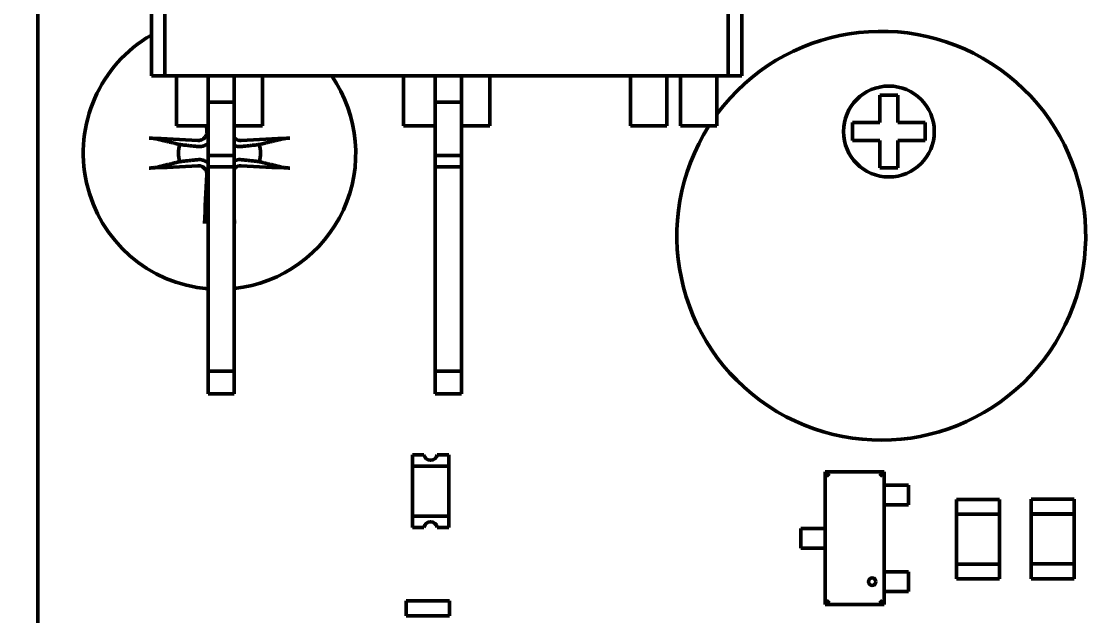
# Model space of a CAD drawing. Header units: millimetres. Extents: x -86 to 841, y -58 to 594.
# Drawn here: x 390.05 to 413.49, y 297.44 to 310.52 of the extents above; entities that cross this region are included whole.
import ezdxf

# ---------------------------------------------------------------- set-up
doc = ezdxf.new("R2010")
doc.units = ezdxf.units.MM
doc.layers.add('Dimension (ISO)', color=7, linetype='Continuous', lineweight=25)
doc.layers.add('Visible (ISO)', color=7, linetype='Continuous', lineweight=50)
doc.styles.add('Note Text (ISO)', font='tahoma.ttf')
doc.dimstyles.new('Default (ISO)', dxfattribs={"dimtxt": 3.5, "dimasz": 2.5, "dimexe": 3.175, "dimexo": 0, "dimgap": 0.762, "dimtad": 1, "dimrnd": 1e-08, "dimtxsty": 'Note Text (ISO)', "dimcen": 0.09, "dimdle": 10, "dimclrd": 256, "dimclre": 256, "dimclrt": 256, "dimadec": 0, "dimazin": 0, "dimtfac": 1.001486, "dimtmove": 0, "dimatfit": 3, "dimfxl": 1, "dimtolj": 1, "dimtzin": 0, "dimlwd": -1, "dimlwe": -1, "dimarcsym": 0})

# ---------------------------------------------------------------- blocks, each defined once
blk = doc.blocks.new('*D15')
at = {"layer": 'Defpoints', "color": 0, "transparency": 16777216}
for p in [(403.259, 321.832), (351.586, 205.621), (382.416, 205.621)]:
    blk.add_point(p, dxfattribs=at)
at = {"layer": 'Dimension (ISO)', "transparency": 16777216}
for p, q in [((403.259, 321.832), (348.411, 321.832)), ((351.586, 319.332), (351.586, 208.121)), ((382.416, 205.621), (348.411, 205.621))]:
    blk.add_line(p, q, dxfattribs=at)
for points in [[(351.169, 319.332), (352.003, 319.332), (351.586, 321.832)], [(351.169, 208.121), (352.003, 208.121), (351.586, 205.621)]]:
    blk.add_solid(points, dxfattribs=at)
at = {"layer": 'Dimension (ISO)', "transparency": 16777216, "insert": (346.381, 257.888), "char_height": 3.5, "attachment_point": 1, "rotation": 90, "style": 'Note Text (ISO)'}
blk.add_mtext('\\A1;116,21', dxfattribs=at)

msp = doc.modelspace()

# ---------------------------------------------------------------- linework, layer by layer
at = {"layer": 'Visible (ISO)'}
for p, q in [((393.216, 309.321), (393.216, 314.621)), ((405.616, 309.321), (405.616, 314.621)), ((392.916, 312.321), (392.916, 309.321)), ((405.916, 312.321), (405.916, 309.321)), ((390.416, 230.41), (390.416, 311.621)), ((393.216, 309.321), (392.916, 309.321)), ((393.216, 309.321), (405.616, 309.321)), ((393.466, 308.221), (393.466, 309.321)), ((394.166, 308.939), (394.166, 309.321)), ((394.741, 308.939), (394.741, 309.321)), ((395.366, 308.221), (395.366, 309.321)), ((398.466, 308.221), (398.466, 309.321)), ((399.166, 308.939), (399.166, 309.321)), ((399.741, 308.939), (399.741, 309.321)), ((400.366, 308.221), (400.366, 309.321)), ((403.466, 308.221), (403.466, 309.321)), ((404.266, 308.221), (404.266, 309.321)), ((404.566, 308.221), (404.566, 309.321)), ((405.366, 308.221), (405.366, 309.321)), ((405.616, 309.321), (405.916, 309.321)), ((394.166, 308.939), (394.166, 308.804)), ((394.741, 308.939), (394.741, 308.804)), ((399.166, 308.939), (399.166, 308.804)), ((399.741, 308.939), (399.741, 308.804)), ((408.952, 308.896), (408.952, 308.296)), ((409.352, 308.896), (408.952, 308.896)), ((409.352, 308.296), (409.352, 308.896)), ((394.166, 308.769), (394.166, 308.804)), ((394.166, 308.769), (394.166, 308.74)), ((394.166, 307.571), (394.166, 308.74)), ((394.741, 308.74), (394.166, 308.74)), ((394.741, 308.769), (394.741, 308.804)), ((394.741, 308.769), (394.741, 308.74)), ((394.741, 307.571), (394.741, 308.74)), ((399.166, 308.769), (399.166, 308.804)), ((399.166, 308.769), (399.166, 308.74)), ((399.166, 307.571), (399.166, 308.74)), ((399.741, 308.74), (399.166, 308.74)), ((399.741, 308.769), (399.741, 308.804)), ((399.741, 308.769), (399.741, 308.74)), ((399.741, 307.571), (399.741, 308.74)), ((394.166, 308.221), (393.466, 308.221)), ((395.366, 308.221), (394.741, 308.221)), ((399.166, 308.221), (398.466, 308.221)), ((400.366, 308.221), (399.741, 308.221)), ((404.266, 308.221), (403.466, 308.221)), ((405.366, 308.221), (404.566, 308.221)), ((408.352, 308.296), (408.352, 307.896)), ((408.952, 308.296), (408.352, 308.296)), ((409.952, 308.296), (409.352, 308.296)), ((409.952, 307.896), (409.952, 308.296)), ((408.352, 307.896), (408.952, 307.896)), ((408.952, 307.896), (408.952, 307.296)), ((409.352, 307.896), (409.952, 307.896)), ((409.352, 307.296), (409.352, 307.896)), ((394.741, 307.571), (394.166, 307.571)), ((394.166, 307.321), (394.166, 307.571)), ((394.741, 307.321), (394.741, 307.571)), ((399.741, 307.571), (399.166, 307.571)), ((399.166, 307.321), (399.166, 307.571)), ((399.741, 307.321), (399.741, 307.571)), ((394.741, 307.321), (394.166, 307.321)), ((394.166, 302.821), (394.166, 307.321)), ((394.741, 302.821), (394.741, 307.321)), ((399.741, 307.321), (399.166, 307.321)), ((399.166, 302.821), (399.166, 307.321)), ((399.741, 302.821), (399.741, 307.321)), ((408.952, 307.296), (409.352, 307.296)), ((394.741, 302.821), (394.166, 302.821)), ((394.166, 302.321), (394.166, 302.821)), ((394.741, 302.321), (394.741, 302.821)), ((399.741, 302.821), (399.166, 302.821)), ((399.166, 302.321), (399.166, 302.821)), ((399.741, 302.321), (399.741, 302.821)), ((394.741, 302.321), (394.166, 302.321)), ((399.741, 302.321), (399.166, 302.321)), ((398.916, 300.98), (398.662, 300.98)), ((398.662, 300.98), (398.662, 300.73)), ((399.462, 300.98), (399.208, 300.98)), ((399.462, 300.73), (399.462, 300.98)), ((398.662, 300.692), (398.662, 300.73)), ((398.662, 300.73), (399.462, 300.73)), ((398.662, 300.692), (398.662, 300.593)), ((399.462, 300.692), (399.462, 300.73)), ((399.462, 300.692), (399.462, 300.593)), ((398.662, 299.767), (398.662, 300.593)), ((399.462, 299.767), (399.462, 300.593)), ((409.046, 300.6), (407.746, 300.6)), ((407.746, 300.6), (407.746, 297.68)), ((407.746, 300.6), (407.808, 300.539)), ((407.84, 300.506), (407.808, 300.539)), ((408.953, 300.506), (408.985, 300.539)), ((409.046, 300.6), (408.985, 300.539)), ((409.046, 300.6), (409.046, 297.68)), ((409.17, 300.312), (409.046, 300.312)), ((409.046, 300.312), (409.046, 299.877)), ((409.17, 300.312), (409.277, 300.312)), ((409.318, 300.312), (409.277, 300.312)), ((409.424, 300.312), (409.318, 300.312)), ((409.581, 300.312), (409.424, 300.312)), ((409.581, 300.312), (409.581, 299.877)), ((410.639, 299.673), (410.639, 299.996)), ((410.639, 299.996), (411.588, 299.996)), ((411.588, 299.996), (411.588, 299.673)), ((412.281, 299.676), (412.281, 300)), ((412.281, 300), (413.23, 300)), ((413.23, 300), (413.23, 299.676)), ((398.662, 299.767), (398.662, 299.667)), ((399.462, 299.767), (399.462, 299.667)), ((409.17, 299.877), (409.046, 299.877)), ((409.17, 299.877), (409.277, 299.877)), ((409.318, 299.877), (409.277, 299.877)), ((409.424, 299.877), (409.318, 299.877)), ((409.581, 299.877), (409.424, 299.877)), ((398.662, 299.63), (398.662, 299.667)), ((399.462, 299.63), (398.662, 299.63)), ((398.662, 299.63), (398.662, 299.38)), ((399.462, 299.63), (399.462, 299.667)), ((399.462, 299.38), (399.462, 299.63)), ((411.588, 299.673), (410.639, 299.673)), ((410.639, 298.573), (410.639, 299.671)), ((410.639, 299.671), (411.588, 299.671)), ((411.588, 299.671), (411.588, 298.573)), ((413.23, 299.676), (412.281, 299.676)), ((412.281, 298.576), (412.281, 299.675)), ((412.281, 299.675), (413.23, 299.675)), ((413.23, 299.675), (413.23, 298.576)), ((398.662, 299.38), (398.916, 299.38)), ((399.208, 299.38), (399.462, 299.38)), ((407.368, 299.357), (407.211, 299.357)), ((407.211, 299.357), (407.211, 298.922)), ((407.368, 299.357), (407.475, 299.357)), ((407.475, 299.357), (407.516, 299.357)), ((407.622, 299.357), (407.516, 299.357)), ((407.746, 299.357), (407.622, 299.357)), ((407.746, 299.357), (407.746, 298.922)), ((407.368, 298.922), (407.211, 298.922)), ((407.368, 298.922), (407.475, 298.922)), ((407.475, 298.922), (407.516, 298.922)), ((407.622, 298.922), (407.516, 298.922)), ((407.746, 298.922), (407.622, 298.922)), ((411.588, 298.573), (410.639, 298.573)), ((410.639, 298.248), (410.639, 298.572)), ((410.639, 298.572), (411.588, 298.572)), ((411.588, 298.572), (411.588, 298.248)), ((413.23, 298.576), (412.281, 298.576)), ((412.281, 298.251), (412.281, 298.575)), ((412.281, 298.575), (413.23, 298.575)), ((413.23, 298.575), (413.23, 298.251)), ((409.17, 298.402), (409.046, 298.402)), ((409.046, 298.402), (409.046, 297.967)), ((409.17, 298.402), (409.277, 298.402)), ((409.318, 298.402), (409.277, 298.402)), ((409.424, 298.402), (409.318, 298.402)), ((409.581, 298.402), (409.424, 298.402)), ((409.581, 298.402), (409.581, 297.967)), ((411.588, 298.248), (410.639, 298.248)), ((413.23, 298.251), (412.281, 298.251)), ((409.17, 297.967), (409.046, 297.967)), ((409.17, 297.967), (409.277, 297.967)), ((409.318, 297.967), (409.277, 297.967)), ((409.424, 297.967), (409.318, 297.967)), ((409.581, 297.967), (409.424, 297.967)), ((398.529, 297.436), (398.529, 297.76)), ((398.529, 297.76), (399.478, 297.76)), ((399.478, 297.76), (399.478, 297.436)), ((407.746, 297.68), (407.808, 297.741)), ((409.046, 297.68), (407.746, 297.68)), ((407.808, 297.741), (407.84, 297.774)), ((408.953, 297.774), (408.985, 297.741)), ((409.046, 297.68), (408.985, 297.741)), ((399.478, 297.436), (398.529, 297.436))]:
    msp.add_line(p, q, dxfattribs=at)
for centre, radius in [((409.152, 308.096), 1), ((408.786, 298.185), 0.0812)]:
    msp.add_circle(centre, radius, dxfattribs=at)
for centre, radius, start, end in [((408.985, 305.801), 4.5, 147.4751, 143.5356), ((394.416, 307.621), 3, 120, 265.2198), ((394.416, 307.621), 3, 276.2192, 34.5181), ((394.416, 307.621), 0.902, 167.8798, 192.1202), ((394.416, 307.621), 0.902, 347.8798, 12.1202), ((399.062, 301.005), 0.148, 189.725, 350.275), ((399.062, 299.355), 0.148, 9.725, 170.275)]:
    msp.add_arc(centre, radius, start, end, dxfattribs=at)
for centre, major_axis, start_param, end_param in [((394.62, 307.634), (0.336, -5.195), 4.593556, 4.617896), ((394.403, 307.417), (-5.195, 0.336), 4.806882, 5.018311), ((394.429, 307.417), (-5.195, -0.336), 4.406467, 4.617896), ((394.403, 307.824), (5.195, 0.336), 4.406467, 4.617896), ((394.429, 307.824), (5.195, -0.336), 4.806882, 5.018311), ((394.62, 307.607), (-0.336, -5.195), 4.806882, 5.018311), ((394.212, 307.607), (-0.336, 5.195), 4.406467, 4.429041)]:
    msp.add_ellipse(centre, major_axis=major_axis, ratio=0.087156, start_param=start_param, end_param=end_param, dxfattribs=at)
for points, knots in [([(392.866, 307.95), (392.88, 307.949), (392.896, 307.949), (392.927, 307.947), (392.947, 307.945), (392.979, 307.942), (392.996, 307.94), (393.018, 307.936), (393.028, 307.934), (393.034, 307.933)], [0.01685823, 0.01685823, 0.01685823, 0.01685823, 0.02095884, 0.02095884, 0.0262115, 0.0262115, 0.03140979, 0.03140979, 0.03562467, 0.03562467, 0.03562467, 0.03562467]), ([(394.137, 308.095), (394.138, 308.072), (394.135, 308.047), (394.119, 308.001), (394.107, 307.979), (394.076, 307.945), (394.056, 307.929), (394.013, 307.908), (393.988, 307.901), (393.958, 307.899), (393.95, 307.899), (393.942, 307.899)], [0, 0, 0, 0, 0.00692285, 0.00692285, 0.0138457, 0.0138457, 0.02075693, 0.02075693, 0.02766816, 0.02766816, 0.03000447, 0.03000447, 0.03000447, 0.03000447]), ([(394.89, 307.899), (394.867, 307.898), (394.842, 307.901), (394.796, 307.917), (394.775, 307.93), (394.752, 307.95), (394.746, 307.956), (394.741, 307.962)], [0, 0, 0, 0, 0.00692285, 0.00692285, 0.0138457, 0.0138457, 0.01611799, 0.01611799, 0.01611799, 0.01611799]), ([(395.798, 307.933), (395.804, 307.934), (395.814, 307.936), (395.836, 307.94), (395.853, 307.942), (395.885, 307.945), (395.905, 307.947), (395.936, 307.949), (395.952, 307.949), (395.966, 307.95)], [0.04788997, 0.04788997, 0.04788997, 0.04788997, 0.05210485, 0.05210485, 0.05730314, 0.05730314, 0.0625558, 0.0625558, 0.06665641, 0.06665641, 0.06665641, 0.06665641]), ([(394.166, 307.835), (394.152, 307.824), (394.137, 307.813), (394.098, 307.791), (394.074, 307.781), (394.014, 307.765), (393.972, 307.761), (393.933, 307.766)], [0.16753296, 0.16753296, 0.16753296, 0.16753296, 0.17276323, 0.17276323, 0.18043959, 0.18043959, 0.19286212, 0.19286212, 0.19286212, 0.19286212]), ([(394.899, 307.766), (394.86, 307.761), (394.818, 307.765), (394.768, 307.779), (394.755, 307.783), (394.741, 307.789)], [0.13731162, 0.13731162, 0.13731162, 0.13731162, 0.14973415, 0.14973415, 0.15411148, 0.15411148, 0.15411148, 0.15411148]), ([(393.933, 307.476), (393.972, 307.48), (394.014, 307.476), (394.074, 307.46), (394.098, 307.45), (394.137, 307.428), (394.152, 307.417), (394.166, 307.406)], [0.13731162, 0.13731162, 0.13731162, 0.13731162, 0.14973415, 0.14973415, 0.15741051, 0.15741051, 0.16264078, 0.16264078, 0.16264078, 0.16264078]), ([(394.741, 307.452), (394.755, 307.458), (394.768, 307.463), (394.818, 307.476), (394.86, 307.48), (394.899, 307.476)], [0.17606226, 0.17606226, 0.17606226, 0.17606226, 0.18043959, 0.18043959, 0.19286212, 0.19286212, 0.19286212, 0.19286212]), ([(393.034, 307.308), (393.028, 307.307), (393.018, 307.305), (392.996, 307.302), (392.979, 307.3), (392.947, 307.296), (392.927, 307.295), (392.896, 307.293), (392.88, 307.292), (392.866, 307.291)], [0.04788997, 0.04788997, 0.04788997, 0.04788997, 0.05210485, 0.05210485, 0.05730314, 0.05730314, 0.0625558, 0.0625558, 0.06665641, 0.06665641, 0.06665641, 0.06665641]), ([(393.942, 307.342), (393.965, 307.343), (393.99, 307.34), (394.036, 307.324), (394.057, 307.311), (394.092, 307.281), (394.107, 307.261), (394.129, 307.217), (394.135, 307.193), (394.138, 307.162), (394.138, 307.154), (394.137, 307.146)], [0, 0, 0, 0, 0.00692285, 0.00692285, 0.0138457, 0.0138457, 0.02075693, 0.02075693, 0.02766816, 0.02766816, 0.03000447, 0.03000447, 0.03000447, 0.03000447]), ([(394.741, 307.28), (394.756, 307.297), (394.776, 307.312), (394.819, 307.334), (394.844, 307.34), (394.874, 307.342), (394.882, 307.342), (394.89, 307.342)], [0.01388736, 0.01388736, 0.01388736, 0.01388736, 0.02075693, 0.02075693, 0.02766816, 0.02766816, 0.03000447, 0.03000447, 0.03000447, 0.03000447]), ([(395.966, 307.291), (395.952, 307.292), (395.936, 307.293), (395.905, 307.295), (395.885, 307.296), (395.853, 307.3), (395.836, 307.302), (395.814, 307.305), (395.804, 307.307), (395.798, 307.308)], [0.01685823, 0.01685823, 0.01685823, 0.01685823, 0.02095884, 0.02095884, 0.0262115, 0.0262115, 0.03140979, 0.03140979, 0.03562467, 0.03562467, 0.03562467, 0.03562467]), ([(394.087, 306.071), (394.087, 306.085), (394.088, 306.1), (394.09, 306.131), (394.092, 306.152), (394.095, 306.184), (394.097, 306.201), (394.1, 306.223), (394.102, 306.232), (394.104, 306.239)], [0.01685823, 0.01685823, 0.01685823, 0.01685823, 0.02095884, 0.02095884, 0.0262115, 0.0262115, 0.03140979, 0.03140979, 0.03562467, 0.03562467, 0.03562467, 0.03562467]), ([(394.741, 306.142), (394.742, 306.133), (394.742, 306.123), (394.744, 306.1), (394.745, 306.085), (394.745, 306.071)], [0.0598597, 0.0598597, 0.0598597, 0.0598597, 0.0625558, 0.0625558, 0.066656407, 0.066656407, 0.066656407, 0.066656407])]:
    msp.add_open_spline(points, degree=3, knots=knots, dxfattribs=at)
for points, weights in [([(393.534, 307.81), (393.34, 307.858), (393.034, 307.933)], [1, 1.02752923649, 1.00410486201]), ([(395.798, 307.933), (395.492, 307.858), (395.297, 307.81)], [1.00410486313, 1.02752924454, 1]), ([(393.933, 307.766), (393.79, 307.781), (393.534, 307.81)], [1.67338373673, 1.35043058172, 1]), ([(395.297, 307.81), (395.041, 307.781), (394.899, 307.766)], [1, 1.35043058172, 1.67338373673]), ([(393.534, 307.431), (393.79, 307.46), (393.933, 307.476)], [1, 1.35043058172, 1.67338373673]), ([(394.899, 307.476), (395.041, 307.46), (395.297, 307.431)], [1.67338373673, 1.35043058172, 1]), ([(393.034, 307.308), (393.34, 307.383), (393.534, 307.431)], [1.00410486313, 1.02752924454, 1]), ([(395.297, 307.431), (395.492, 307.383), (395.798, 307.308)], [1, 1.02752923661, 1.00410486203]), ([(394.166, 306.492), (394.138, 306.378), (394.104, 306.239)], [1.01486922705, 1.01465870667, 1.0041048634])]:
    msp.add_rational_spline(points, weights, degree=2, dxfattribs=at)

# ---------------------------------------------------------------- dimensions: what is measured, and where the dimension line sits
at = {"layer": 'Dimension (ISO)'}
dim = msp.add_linear_dim(base=(351.586, 205.621), p1=(403.259, 321.832), p2=(382.416, 205.621), angle=270, dimstyle='Default (ISO)', override={"dimgap": 0.762, "dimdec": 2, "dimtol": 0, "dimlim": 0, "dimtp": 0, "dimtm": 0, "dimtdec": 2, "dimtofl": 0, "dimatfit": 1}, dxfattribs=at)
dim.commit()
dim.dimension.update_dxf_attribs({"geometry": '*D15', "text_midpoint": (351.586, 264.726), "dimtype": 160})

doc.saveas('drawing.dxf')
